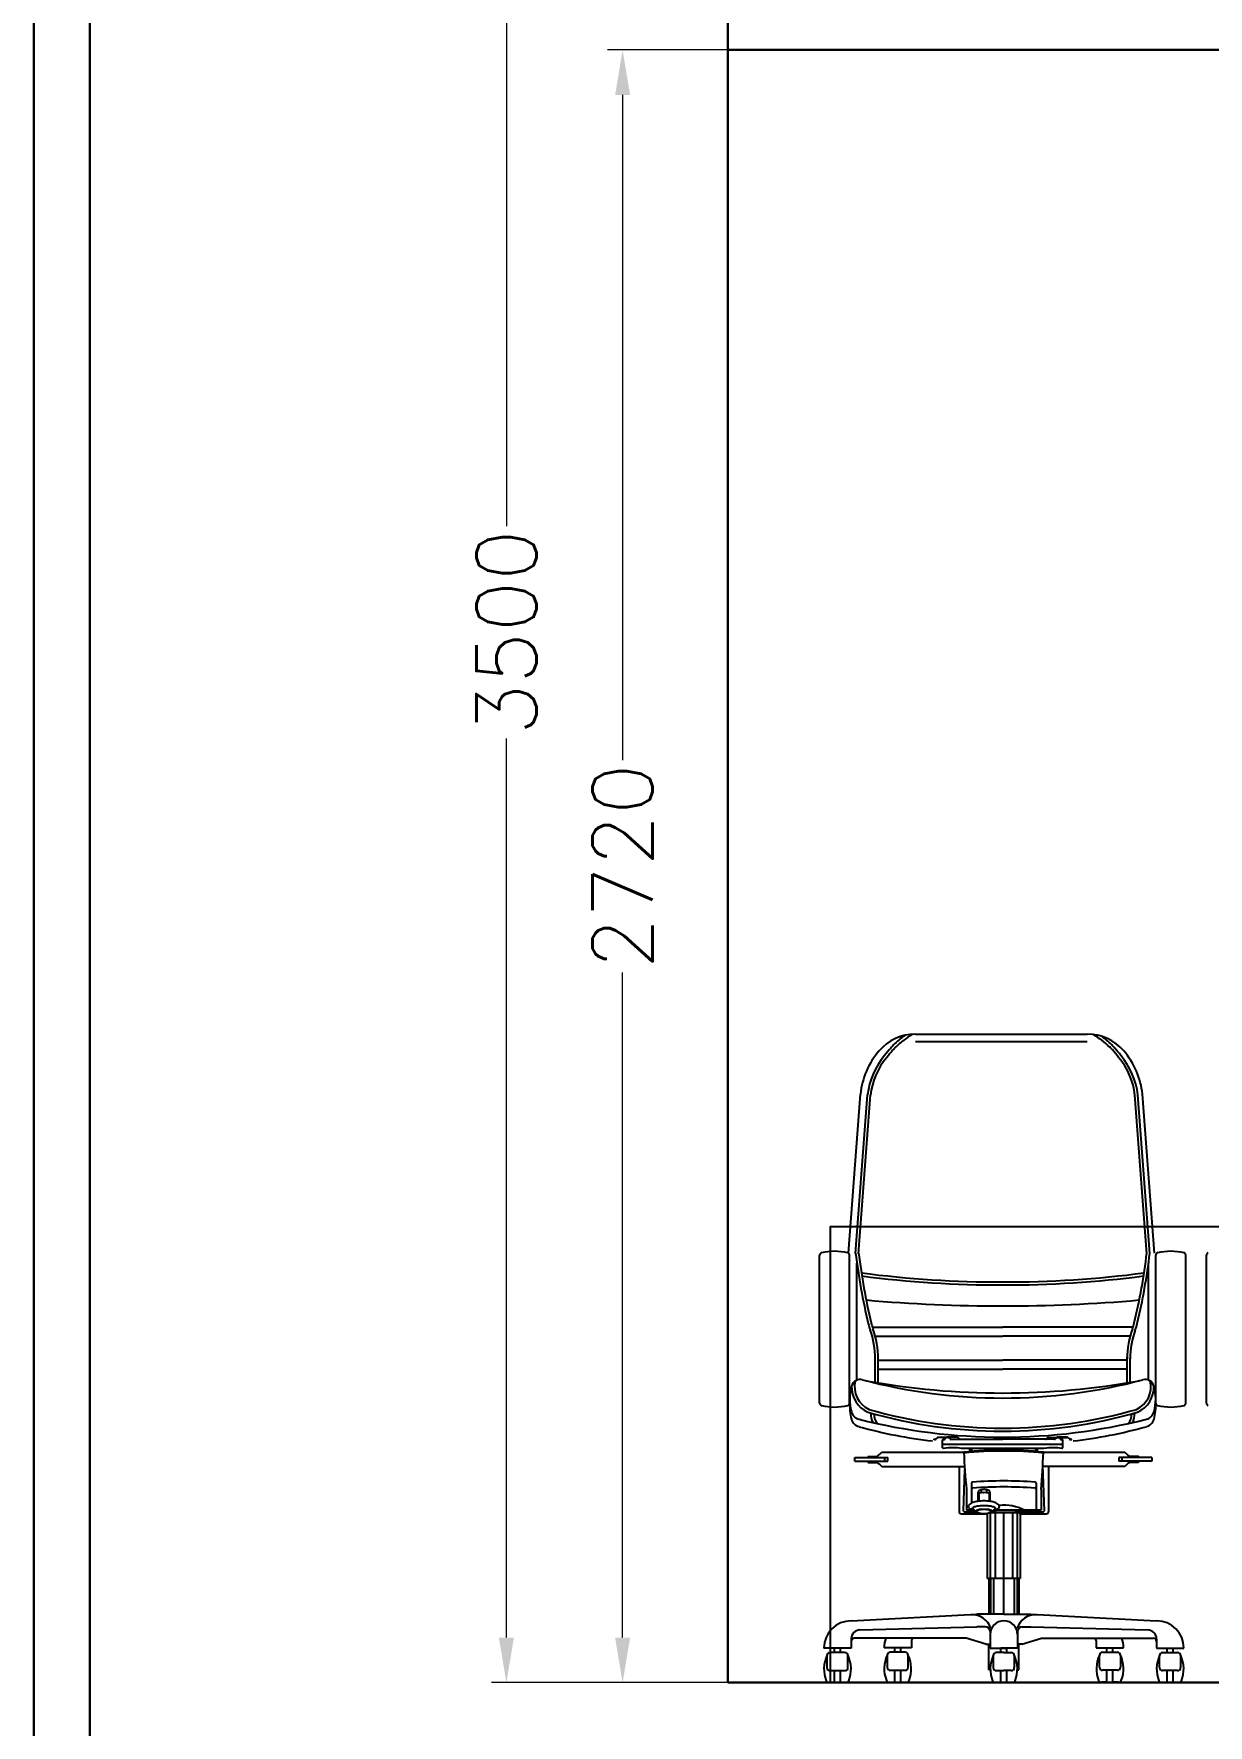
# Model space of a CAD drawing. Header units: millimetres. Extents: x 3552052 to 4144896, y -707811 to -630695.
# Drawn here: x 3713638 to 3715594, y -696803 to -693985 of the extents above; entities that cross this region are included whole.
import ezdxf

# ---------------------------------------------------------------- set-up
doc = ezdxf.new("R2010")
doc.units = ezdxf.units.MM
doc.header["$LTSCALE"] = 6
doc.header["$MEASUREMENT"] = 0
doc.layers.get('0').update_dxf_attribs({"linetype": 'CONTINUOUS', "lineweight": 0})
doc.layers.get('Defpoints').update_dxf_attribs({"linetype": 'CONTINUOUS', "lineweight": 0})
for name, color, linetype, lineweight in [('ELE-4M UPS P.SB', 3, 'CONTINUOUS', 0), ('EQP', 6, 'CONTINUOUS', 0), ('MEP_HVAC_RA_DUCT', 1, 'CONTINUOUS', 0)]:
    doc.layers.add(name, color=color, linetype=linetype, lineweight=lineweight)
doc.styles.add('ROMANS', font='romans.shx')
doc.dimstyles.new('AEPL1', dxfattribs={"dimtxt": 100, "dimasz": 75, "dimexe": 25, "dimexo": 50, "dimtad": 0, "dimdec": 0, "dimtxsty": 'ROMANS', "dimcen": 2.5, "dimclrd": 7, "dimclre": 7, "dimclrt": 7, "dimadec": 0, "dimazin": 0, "dimtfac": 1, "dimtdec": 0, "dimtmove": 0, "dimatfit": 3, "dimfxl": 1, "dimlwd": 0, "dimlwe": 0, "dimarcsym": 0})

# ---------------------------------------------------------------- blocks, each defined once
blk = doc.blocks.new('*D217')
at = {"layer": 'Defpoints', "color": 0, "transparency": 16777216}
for p in [(3714618.8, -694012), (3715324.3, -694012), (3714948.5, -696732.2)]:
    blk.add_point(p, dxfattribs=at)
at = {"layer": 'ELE-4M UPS P.SB', "color": 7, "lineweight": 0, "transparency": 16777216}
for p, q in [((3715274.3, -694012), (3714593.8, -694012)), ((3714618.8, -694087), (3714618.8, -695195.3)), ((3714618.8, -696657.2), (3714618.8, -695548.9)), ((3714898.5, -696732.2), (3714593.8, -696732.2))]:
    blk.add_line(p, q, dxfattribs=at)
at = {"layer": 'ELE-4M UPS P.SB', "color": 7, "transparency": 16777216}
for points in [[(3714606.3, -694087), (3714631.3, -694087), (3714618.8, -694012)], [(3714606.3, -696657.2), (3714631.3, -696657.2), (3714618.8, -696732.2)]]:
    blk.add_solid(points, dxfattribs=at)
at = {"layer": 'ELE-4M UPS P.SB', "color": 7, "lineweight": -3, "transparency": 16777216, "insert": (3714618.8, -695372.1), "char_height": 100, "attachment_point": 5, "rotation": 90, "style": 'ROMANS'}
blk.add_mtext('2720', dxfattribs=at)
blk = doc.blocks.new('*D218')
at = {"layer": 'Defpoints', "color": 0, "transparency": 16777216}
for p in [(3714425.2, -693232.2), (3714948.5, -693232.2), (3714948.5, -696732.2)]:
    blk.add_point(p, dxfattribs=at)
at = {"layer": 'ELE-4M UPS P.SB', "color": 7, "lineweight": 0, "transparency": 16777216}
for p, q in [((3714898.5, -693232.2), (3714400.2, -693232.2)), ((3714425.2, -693307.2), (3714425.2, -694805.4)), ((3714425.2, -696657.2), (3714425.2, -695159)), ((3714898.5, -696732.2), (3714400.2, -696732.2))]:
    blk.add_line(p, q, dxfattribs=at)
at = {"layer": 'ELE-4M UPS P.SB', "color": 7, "transparency": 16777216}
for points in [[(3714412.7, -693307.2), (3714437.7, -693307.2), (3714425.2, -693232.2)], [(3714412.7, -696657.2), (3714437.7, -696657.2), (3714425.2, -696732.2)]]:
    blk.add_solid(points, dxfattribs=at)
at = {"layer": 'ELE-4M UPS P.SB', "color": 7, "lineweight": -3, "transparency": 16777216, "insert": (3714425.2, -694982.2), "char_height": 100, "attachment_point": 5, "rotation": 90, "style": 'ROMANS'}
blk.add_mtext('3500', dxfattribs=at)

msp = doc.modelspace()

# ---------------------------------------------------------------- linework, layer by layer
at = {"color": 7, "lineweight": 30}
for points in [[(3722637.9, -683374.7), (3722637.9, -699403), (3713637.9, -699403), (3713637.9, -683374.7)], [(3722544.7, -683468), (3722544.7, -699309.7), (3713731.2, -699309.7), (3713731.2, -683468)]]:
    msp.add_lwpolyline(points, close=True, dxfattribs=at)
at = {"layer": 'EQP', "lineweight": -3}
for p, q in [((3715106.8, -695651.8), (3715393, -695651.8)), ((3715106.8, -695663.9), (3715393, -695663.9)), ((3714994.9, -696016.5), (3715014.9, -695751.8)), ((3715007, -696017.4), (3715027, -695752.7)), ((3715011.9, -696017.8), (3715031.9, -695753.1)), ((3715492.2, -696017.8), (3715472.2, -695753.1)), ((3715497.1, -696017.4), (3715477.1, -695752.7)), ((3715504.9, -696016.5), (3715484.9, -695751.8)), ((3714947, -696266.5), (3714947, -696020.2)), ((3714947, -696260.3), (3714947, -696026.3)), ((3714997, -696270.1), (3714997, -696020.2)), ((3715009.1, -696228.2), (3715009.1, -696033.2)), ((3715495, -696228.2), (3715495, -696033.2)), ((3715507.1, -696270.1), (3715507.1, -696020.2)), ((3715557.1, -696266.5), (3715557.1, -696020.2)), ((3715557.1, -696260.3), (3715557.1, -696026.3)), ((3715591.3, -696266.5), (3715591.3, -696020.2)), ((3715591.3, -696260.3), (3715591.3, -696026.3)), ((3715034.8, -696139.7), (3715252.1, -696139.7)), ((3715039.8, -696154.7), (3715252.1, -696154.7)), ((3715469.3, -696139.7), (3715252.1, -696139.7)), ((3715464.4, -696154.7), (3715252.1, -696154.7)), ((3715039.5, -696232.1), (3715039.5, -696191.9)), ((3715044.5, -696233), (3715044.5, -696189.2)), ((3715044.5, -696194.7), (3715252.1, -696194.7)), ((3715044.5, -696209.7), (3715252.1, -696209.7)), ((3715459.6, -696194.7), (3715252.1, -696194.7)), ((3715459.6, -696209.7), (3715252.1, -696209.7)), ((3715459.6, -696233), (3715459.6, -696189.2)), ((3715464.6, -696232.1), (3715464.6, -696191.9)), ((3715138.1, -696326.8), (3715139.3, -696326.8)), ((3715139.7, -696326.9), (3715138.1, -696326.9)), ((3715142.9, -696324.2), (3715140.6, -696326.5)), ((3715142.8, -696324.1), (3715140.7, -696326.2)), ((3715144.2, -696323.5), (3715161, -696323.5)), ((3715161, -696323.6), (3715144.3, -696323.6)), ((3715152, -696341.1), (3715152, -696327.8)), ((3715154.6, -696326.8), (3715153, -696326.8)), ((3715157.8, -696324.1), (3715155.5, -696326.4)), ((3715175.9, -696323.5), (3715159.2, -696323.5)), ((3715162.4, -696324.1), (3715164.5, -696326.2)), ((3715162.4, -696324.2), (3715164.6, -696326.3)), ((3715165.9, -696326.8), (3715252.1, -696326.8)), ((3715177.3, -696324.1), (3715179.5, -696326.2)), ((3715338.2, -696326.8), (3715252.1, -696326.8)), ((3715326.8, -696324.1), (3715324.6, -696326.2)), ((3715326.7, -696324.2), (3715324.6, -696326.3)), ((3715328.1, -696323.6), (3715344.9, -696323.6)), ((3715341.8, -696324.1), (3715339.6, -696326.2)), ((3715341.7, -696324.2), (3715339.6, -696326.3)), ((3715343.1, -696323.6), (3715359.9, -696323.6)), ((3715359.9, -696323.5), (3715343.2, -696323.5)), ((3715346.3, -696324.1), (3715348.5, -696326.2)), ((3715346.3, -696324.2), (3715348.6, -696326.5)), ((3715349.4, -696326.9), (3715351, -696326.9)), ((3715351, -696326.8), (3715349.9, -696326.8)), ((3715352, -696341.1), (3715352, -696327.8)), ((3715361.3, -696324.1), (3715363.5, -696326.2)), ((3715361.3, -696324.2), (3715363.6, -696326.5)), ((3715364.4, -696326.9), (3715366, -696326.9)), ((3715366, -696326.8), (3715364.9, -696326.8)), ((3715027.6, -696357.3), (3715027.6, -696355.8)), ((3715028.1, -696355.3), (3715041.7, -696355.3)), ((3715050.6, -696348.3), (3715187.4, -696348.3)), ((3715352, -696335.7), (3715152, -696335.7)), ((3715153.4, -696342.1), (3715153.4, -696342.1)), ((3715320.7, -696342.1), (3715183.3, -696342.1)), ((3715197.4, -696347.3), (3715197.4, -696342.1)), ((3715200.4, -696347), (3715200.4, -696342.1)), ((3715307.1, -696347.1), (3715307.1, -696342.1)), ((3715310.1, -696347.3), (3715310.1, -696342.1)), ((3715319.9, -696348.3), (3715455.4, -696348.3)), ((3715351, -696342.1), (3715350.7, -696342.1)), ((3715477.9, -696355.3), (3715464.4, -696355.3)), ((3715478.4, -696355.8), (3715478.4, -696357.3)), ((3715005.6, -696363.3), (3715005.6, -696357.3)), ((3715005.6, -696357.3), (3715060.6, -696357.3)), ((3715005.6, -696363.3), (3715060.6, -696363.3)), ((3715027.6, -696364.8), (3715027.6, -696363.3)), ((3715028.1, -696365.3), (3715041.6, -696365.3)), ((3715050.6, -696372.3), (3715188.5, -696372.3)), ((3715055.6, -696363.3), (3715055.6, -696357.3)), ((3715060.6, -696363.3), (3715060.6, -696357.3)), ((3715179.4, -696372.3), (3715179.4, -696446.9)), ((3715186.5, -696445.8), (3715188.8, -696377.2)), ((3715455.4, -696372.3), (3715318.6, -696372.3)), ((3715321.4, -696445.8), (3715318.8, -696369.9)), ((3715328.4, -696372.3), (3715328.4, -696446.9)), ((3715500.4, -696357.3), (3715445.4, -696357.3)), ((3715445.4, -696357.3), (3715445.4, -696363.3)), ((3715500.4, -696363.3), (3715445.4, -696363.3)), ((3715450.4, -696357.3), (3715450.4, -696363.3)), ((3715477.9, -696365.3), (3715464.4, -696365.3)), ((3715478.4, -696363.3), (3715478.4, -696364.8)), ((3715500.4, -696357.3), (3715500.4, -696363.3)), ((3715191.9, -696410.2), (3715191.9, -696445)), ((3715199.9, -696400.1), (3715199.9, -696406.1)), ((3715199.9, -696406.1), (3715199.9, -696433.3)), ((3715216.3, -696411.1), (3715216.3, -696415.7)), ((3715225.3, -696410.8), (3715225.3, -696415.8)), ((3715307.9, -696400.1), (3715307.9, -696406.1)), ((3715307.9, -696406.1), (3715307.9, -696445)), ((3715315.9, -696410.2), (3715315.9, -696445)), ((3715210.8, -696415.7), (3715210.8, -696430)), ((3715212.3, -696416.3), (3715212.3, -696430)), ((3715219.6, -696415.5), (3715220.8, -696415.5)), ((3715229.3, -696416.5), (3715229.3, -696430)), ((3715230.8, -696415.3), (3715230.8, -696430)), ((3715183.4, -696450.9), (3715226.4, -696450.9)), ((3715188.5, -696447.9), (3715209.7, -696447.9)), ((3715201.4, -696445), (3715191.9, -696445)), ((3715199.9, -696444.3), (3715199.9, -696445)), ((3715226.4, -696450.9), (3715226.4, -696558.9)), ((3715228.4, -696448.9), (3715279.4, -696448.9)), ((3715279.8, -696448.9), (3715229.5, -696448.9)), ((3715231.4, -696448.9), (3715231.4, -696558.9)), ((3715231.8, -696447.9), (3715234.4, -696447.9)), ((3715234.4, -696446.8), (3715234.4, -696448.9)), ((3715239.4, -696448.9), (3715239.4, -696558.9)), ((3715315.9, -696445), (3715240.2, -696445)), ((3715253.9, -696618.2), (3715253.9, -696448.9)), ((3715268.4, -696448.9), (3715268.4, -696558.9)), ((3715273.4, -696445), (3715273.4, -696448.9)), ((3715273.4, -696447.9), (3715319.4, -696447.9)), ((3715276.4, -696448.9), (3715276.4, -696558.9)), ((3715281.4, -696450.9), (3715281.4, -696558.9)), ((3715281.4, -696450.9), (3715324.4, -696450.9)), ((3715281.4, -696558.9), (3715226.4, -696558.9)), ((3715228.9, -696558.9), (3715228.9, -696617.9)), ((3715231.9, -696558.9), (3715231.9, -696617.9)), ((3715236.9, -696558.9), (3715236.9, -696617.9)), ((3715270.9, -696558.9), (3715270.9, -696617.9)), ((3715275.9, -696558.9), (3715275.9, -696617.9)), ((3715278.9, -696558.9), (3715278.9, -696617.9)), ((3714999.6, -696629.2), (3715208.9, -696618.2)), ((3715253.9, -696618.2), (3715208.9, -696618.2)), ((3715253.9, -696618.2), (3715298.9, -696618.2)), ((3715298.9, -696618.2), (3715508.3, -696629.2)), ((3714999.6, -696659.4), (3714999.6, -696674.7)), ((3715144.4, -696658.2), (3715004.6, -696658.2)), ((3715014.3, -696644.4), (3715208.9, -696639.2)), ((3715099.9, -696662.6), (3715099.9, -696674.1)), ((3715191.4, -696658.2), (3715144.4, -696658.2)), ((3715223.9, -696668.3), (3715191.4, -696658.2)), ((3715223.2, -696639.2), (3715208.9, -696639.2)), ((3715231.2, -696647.2), (3715231.2, -696674.7)), ((3715276.7, -696647.2), (3715276.7, -696674.7)), ((3715283.9, -696668.3), (3715316.4, -696658.2)), ((3715284.7, -696639.2), (3715298.9, -696639.2)), ((3715298.9, -696639.2), (3715493.6, -696644.4)), ((3715316.4, -696658.2), (3715363.4, -696658.2)), ((3715363.4, -696658.2), (3715503.3, -696658.2)), ((3715408, -696662.6), (3715408, -696674.1)), ((3715508.3, -696659.4), (3715508.3, -696674.7)), ((3714999.6, -696674.7), (3714954.1, -696674.7)), ((3714959.3, -696687.2), (3714959.3, -696707.2)), ((3714989.3, -696682.2), (3714964.3, -696682.2)), ((3714981.8, -696674.7), (3714971.8, -696674.7)), ((3714971.8, -696682.2), (3714971.8, -696674.7)), ((3714981.8, -696682.2), (3714981.8, -696674.7)), ((3714994.3, -696707.2), (3714994.3, -696687.2)), ((3715099.9, -696674.1), (3715054.4, -696674.1)), ((3715059.6, -696686.6), (3715059.6, -696706.6)), ((3715089.6, -696681.6), (3715064.6, -696681.6)), ((3715072.1, -696681.6), (3715072.1, -696674.1)), ((3715082.1, -696674.1), (3715072.1, -696674.1)), ((3715082.1, -696681.6), (3715082.1, -696674.1)), ((3715094.6, -696706.6), (3715094.6, -696686.6)), ((3715223.9, -696668.3), (3715231.2, -696668.3)), ((3715228.9, -696710.7), (3715228.9, -696668.3)), ((3715231.2, -696674.7), (3715253.9, -696674.7)), ((3715236.4, -696687.2), (3715236.4, -696707.2)), ((3715253.9, -696682.2), (3715241.4, -696682.2)), ((3715248.9, -696682.2), (3715248.9, -696674.7)), ((3715253.9, -696674.7), (3715248.9, -696674.7)), ((3715276.7, -696674.7), (3715253.9, -696674.7)), ((3715253.9, -696674.7), (3715258.9, -696674.7)), ((3715253.9, -696682.2), (3715266.4, -696682.2)), ((3715258.9, -696682.2), (3715258.9, -696674.7)), ((3715271.4, -696687.2), (3715271.4, -696707.2)), ((3715283.9, -696668.3), (3715276.7, -696668.3)), ((3715278.9, -696710.7), (3715278.9, -696668.3)), ((3715408, -696674.1), (3715453.5, -696674.1)), ((3715413.2, -696706.6), (3715413.2, -696686.6)), ((3715418.2, -696681.6), (3715443.2, -696681.6)), ((3715425.7, -696674.1), (3715435.7, -696674.1)), ((3715425.7, -696681.6), (3715425.7, -696674.1)), ((3715435.7, -696681.6), (3715435.7, -696674.1)), ((3715448.2, -696686.6), (3715448.2, -696706.6)), ((3715508.3, -696674.7), (3715553.8, -696674.7)), ((3715513.5, -696707.2), (3715513.5, -696687.2)), ((3715518.5, -696682.2), (3715543.5, -696682.2)), ((3715526, -696682.2), (3715526, -696674.7)), ((3715526, -696674.7), (3715536, -696674.7)), ((3715536, -696682.2), (3715536, -696674.7)), ((3715548.5, -696687.2), (3715548.5, -696707.2)), ((3714964.3, -696712.2), (3714989.3, -696712.2)), ((3714971.8, -696732.2), (3714971.8, -696712.2)), ((3714981.8, -696732.2), (3714981.8, -696712.2)), ((3715064.6, -696711.6), (3715089.6, -696711.6)), ((3715072.1, -696731.6), (3715072.1, -696711.6)), ((3715082.1, -696731.6), (3715082.1, -696711.6)), ((3715231.5, -696710.7), (3715228.9, -696710.7)), ((3715241.4, -696712.2), (3715253.9, -696712.2)), ((3715248.9, -696732.2), (3715248.9, -696712.2)), ((3715266.4, -696712.2), (3715253.9, -696712.2)), ((3715258.9, -696732.2), (3715258.9, -696712.2)), ((3715276.4, -696710.7), (3715278.9, -696710.7)), ((3715443.2, -696711.6), (3715418.2, -696711.6)), ((3715425.7, -696731.6), (3715425.7, -696711.6)), ((3715435.7, -696731.6), (3715435.7, -696711.6)), ((3715543.5, -696712.2), (3715518.5, -696712.2)), ((3715526, -696732.2), (3715526, -696712.2)), ((3715536, -696732.2), (3715536, -696712.2)), ((3714962.6, -696732.2), (3714971.8, -696732.2)), ((3714981.8, -696732.2), (3714991, -696732.2)), ((3715062.9, -696731.6), (3715072.1, -696731.6)), ((3715082.1, -696731.6), (3715091.3, -696731.6)), ((3715239.7, -696732.2), (3715248.9, -696732.2)), ((3715268.1, -696732.2), (3715258.9, -696732.2)), ((3715425.7, -696731.6), (3715416.5, -696731.6)), ((3715444.9, -696731.6), (3715435.7, -696731.6)), ((3715526, -696732.2), (3715516.8, -696732.2)), ((3715545.2, -696732.2), (3715536, -696732.2))]:
    msp.add_line(p, q, dxfattribs=at)
msp.add_lwpolyline([(3714964.9, -696732.2), (3714964.9, -695972.2), (3716164.9, -695972.2), (3716164.9, -696732.2)], dxfattribs=at)
for points in [[(3715233.5, -696447, 0.036172), (3715239.2, -696445.4, 0.092461), (3715245.4, -696441.7, 0.21798), (3715246.8, -696438.8, 0.21798), (3715245.4, -696435.9, 0.092461), (3715239.2, -696432.2, 0.049145), (3715231.4, -696430.3, 0.036789), (3715220.8, -696429.5, 0.036789), (3715210.1, -696430.3, 0.049145), (3715202.4, -696432.2, 0.092461), (3715196.1, -696435.9, 0.21798), (3715194.8, -696438.8, 0.21798), (3715196.1, -696441.7, 0.092461), (3715202.4, -696445.4, 0.036172), (3715208.1, -696447, 0.036789)], [(3715220.8, -696437.5, 0.027109), (3715212.5, -696438, 0.037151), (3715206.5, -696439.1, 0.077239), (3715201.4, -696441.3, 0.25681), (3715200.6, -696442.8, 0.25681), (3715201.4, -696444.4, 0.077239), (3715206.5, -696446.6, 0.00948), (3715208, -696446.9, 0.027109)], [(3715233.5, -696446.9, 0.00948), (3715235.1, -696446.6, 0.077239), (3715240.1, -696444.4, 0.25681), (3715241, -696442.8, 0.25681), (3715240.1, -696441.3, 0.077239), (3715235.1, -696439.1, 0.037151), (3715229.1, -696438, 0.027109), (3715220.8, -696437.5, 0.027109)], [(3715220.8, -696443.5, 0.022037), (3715215.4, -696443.8, 0.03052), (3715211.5, -696444.3, 0.066451), (3715208.2, -696445.5, 0.280855), (3715207.7, -696446.3, 0.20662), (3715208, -696446.9, 0.005002)], [(3715220.8, -696444, 0.022037), (3715215.4, -696444.2, 0.03052), (3715211.7, -696444.8, 0.070109), (3715208.1, -696446.1, 0.247535)], [(3715233.6, -696446.9, 0.20662), (3715233.8, -696446.3, 0.280855), (3715233.4, -696445.5, 0.066451), (3715230, -696444.3, 0.03052), (3715226.2, -696443.8, 0.022037), (3715220.8, -696443.5, 0.022037)], [(3715233.1, -696445.9, 0.065168), (3715229.9, -696444.8, 0.03052), (3715226.1, -696444.2, 0.022037), (3715220.8, -696444, 0.022037)]]:
    msp.add_lwpolyline(points, format="xyb", dxfattribs=at)
for centre, radius, start, end in [((3715106.8, -695731.8), 80, 90, 139.3387), ((3715184.7, -695787.6), 159.1, 121.5413, 134.179), ((3715393, -695731.8), 80, 40.6655, 90.0041), ((3715319.4, -695787.6), 159.1, 45.821, 58.4587), ((3715146.6, -695766), 132.5, 139.3387, 173.8517), ((3715186.3, -695783.3), 162.3, 138.0838, 143.8261), ((3715186.3, -695783.3), 157.4, 138.0838, 143.8261), ((3715128.1, -695725.7), 80.5, 135.9943, 140.9549), ((3715128.1, -695725.7), 75.6, 135.9943, 140.9549), ((3715184.7, -695787.6), 164.4, 125.7081, 134.179), ((3715319.4, -695787.6), 164.4, 45.821, 54.2919), ((3715376, -695725.7), 75.6, 39.0451, 44.0057), ((3715376, -695725.7), 80.5, 39.0451, 44.0057), ((3715317.8, -695783.3), 157.4, 36.1739, 41.9162), ((3715317.8, -695783.3), 162.3, 36.1739, 41.9162), ((3715353.2, -695766), 132.5, 6.1525, 40.6655), ((3715146.6, -695766), 120.4, 139.3387, 173.8517), ((3715146.6, -695766), 115.5, 139.3387, 173.8517), ((3715357.5, -695766), 115.5, 6.1483, 40.6613), ((3715357.5, -695766), 120.4, 6.1483, 40.6613), ((3714951, -696020.2), 4, 104.5077, 180), ((3714972, -696101.3), 87.8, 75.4893, 104.5077), ((3714993, -696020.2), 4, 0, 75.4893), ((3716019.2, -695896.1), 1019.3, 186.7963, 193.5022), ((3716019.2, -695896.1), 1014.3, 186.7963, 193.5022), ((3714485, -695896.1), 1014.3, 346.4978, 353.2037), ((3714485, -695896.1), 1019.3, 346.4978, 353.2037), ((3715511.1, -696020.2), 4, 104.5107, 180), ((3715532.1, -696101.3), 87.8, 75.4923, 104.5107), ((3715553.1, -696020.2), 4, 0, 75.4923), ((3715595.3, -696020.2), 4, 104.5077, 180), ((3715509.5, -696118.2), 520.1, 170.1377, 170.1629), ((3714994.6, -696118.2), 520.1, 9.8371, 9.8623), ((3715252.1, -694227.7), 1837, 262.6346, 270.0007), ((3715252.1, -694226.1), 1843.6, 262.6861, 270.0007), ((3715252.1, -694227.7), 1837, 269.9993, 277.3654), ((3715252.1, -694226.1), 1843.6, 269.9993, 277.3139), ((3715252.1, -693510.8), 2593.9, 264.9673, 270.0003), ((3715252.1, -693510.8), 2593.9, 269.9997, 275.0327), ((3715115.6, -696113.1), 90, 193.5022, 200.4706), ((3714908, -696190.6), 131.5, 359.0747, 20.4706), ((3715115.6, -696113.1), 85, 193.5022, 200.4706), ((3714908, -696190.6), 136.5, 359.0747, 20.4706), ((3715596.1, -696190.6), 136.5, 159.5294, 180.9253), ((3715596.1, -696190.6), 131.5, 159.5294, 180.9253), ((3715388.6, -696113.1), 85, 339.5294, 346.4978), ((3715388.6, -696113.1), 90, 339.5294, 346.4978), ((3715075.8, -696259.7), 78.7, 164.0107, 195.4595), ((3715014.6, -696242.2), 15, 74.8311, 164.0107), ((3715047.1, -696239.1), 46.9, 178.2358, 245.2169), ((3715047.1, -696239.1), 41.9, 166.8829, 245.2169), ((3715251.3, -695350.9), 907.1, 255.1269, 270.0481), ((3715251, -694982.4), 1267.3, 259.7038, 270.0485), ((3715252.8, -695350.9), 907.1, 269.9519, 284.8731), ((3715253.1, -694982.4), 1267.3, 269.9515, 280.2962), ((3715457.1, -696239.1), 41.9, 294.7831, 13.1171), ((3715457.1, -696239.1), 46.9, 294.7831, 1.7642), ((3715489.6, -696242.2), 15, 15.9893, 105.1689), ((3715428.3, -696259.7), 78.7, 344.5405, 15.9893), ((3714951, -696266.5), 4, 180, 255.4923), ((3714972, -696185.3), 87.8, 255.4923, 284.5107), ((3714993, -696266.5), 4, 284.5107, 0), ((3715509.5, -696168.5), 520.1, 189.8371, 189.8623), ((3715075.9, -696272.3), 78.7, 175.4676, 195.2426), ((3715428.3, -696272.3), 78.7, 344.7574, 4.5324), ((3714994.6, -696168.5), 520.1, 350.1377, 350.1629), ((3715511.1, -696266.5), 4, 180, 255.4893), ((3715532.1, -696185.3), 87.8, 255.4893, 284.5077), ((3715553.1, -696266.5), 4, 284.5077, 0), ((3715595.3, -696266.5), 4, 180, 255.4923), ((3715017.3, -696275.9), 18, 195.4595, 255.5206), ((3715017.2, -696288.3), 18, 195.2426, 255.7271), ((3715251.5, -695350), 973.1, 255.7968, 270.036), ((3715252, -695494.1), 819, 254.0845, 270.0023), ((3715252, -695494), 814.1, 254.0919, 270.0023), ((3715066.9, -696283.3), 34.8, 179.7122, 207.3725), ((3715066.9, -696283.3), 29.8, 182.5167, 216.2611), ((3715252.6, -695350), 973.1, 269.964, 284.2032), ((3715252.1, -695494), 814.1, 269.9977, 285.9081), ((3715252.1, -695494.1), 819, 269.9977, 285.9155), ((3715437.3, -696283.3), 29.8, 323.7389, 357.4833), ((3715437.3, -696283.3), 34.8, 332.6275, 0.2878), ((3715486.9, -696288.3), 18, 284.2729, 344.7574), ((3715486.9, -696275.9), 18, 284.4794, 344.5405), ((3715223.7, -695545), 789.5, 254.5058, 263.5376), ((3715138.1, -696327.8), 1, 90, 180), ((3715138.1, -696327.9), 1, 70.5819, 180.0531), ((3715139.1, -696325.1), 2, 250.5819, 315.0531), ((3715139.3, -696324.8), 2, 270, 315), ((3715144.2, -696325.5), 2, 90, 135), ((3715144.3, -696325.6), 2, 90.0531, 135.0531), ((3715153, -696327.8), 1, 70.5288, 180), ((3715154, -696325), 2, 250.5288, 315), ((3715159.2, -696325.5), 2, 90, 135), ((3715161, -696325.5), 2, 45, 90), ((3715161, -696325.6), 2, 45.0531, 90.0531), ((3715165.9, -696324.8), 2, 225, 270), ((3715166, -696324.9), 2, 225.0531, 270.0531), ((3715175.9, -696325.5), 2, 45, 90), ((3715180.9, -696324.8), 2, 225, 270), ((3715323.2, -696324.8), 2, 270, 315), ((3715323.2, -696324.9), 2, 269.9469, 314.9469), ((3715328.1, -696325.6), 2, 89.9469, 134.9469), ((3715328.2, -696325.5), 2, 90, 135), ((3715338.2, -696324.8), 2, 270, 315), ((3715338.2, -696324.9), 2, 269.9469, 314.9469), ((3715343.1, -696325.6), 2, 89.9469, 134.9469), ((3715343.2, -696325.5), 2, 90, 135), ((3715344.9, -696325.5), 2, 45, 90), ((3715344.9, -696325.6), 2, 44.9469, 89.9469), ((3715349.9, -696324.8), 2, 225, 270), ((3715350, -696325.1), 2, 224.9469, 289.4181), ((3715351, -696327.9), 1, 359.9469, 109.4181), ((3715351, -696327.8), 1, 0, 90), ((3715359.9, -696325.5), 2, 45, 90), ((3715359.9, -696325.6), 2, 44.9469, 89.9469), ((3715364.9, -696324.8), 2, 225, 270), ((3715365, -696325.1), 2, 224.9469, 289.4181), ((3715366, -696327.9), 1, 359.9469, 109.4181), ((3715366, -696327.8), 1, 0, 90), ((3715280.4, -695545), 789.5, 276.4624, 285.4942), ((3715028.1, -696355.8), 0.5, 90, 180), ((3715041.7, -696352.3), 3, 270, 304.7951), ((3715021, -696322.6), 39.2, 304.7951, 318.9747), ((3715153, -696341.1), 1, 180, 270), ((3715167.6, -696417.4), 76.6, 88.3051, 100.7015), ((3715165.3, -696457.9), 117.2, 81.1773, 87.7807), ((3715187.9, -696348.7), 0.5, 96.011, 181.6773), ((3715889.6, -696328.2), 702.5, 181.6773, 186.7062), ((3715253.6, -696972.5), 626.2, 83.911, 96.0533), ((3715253.6, -696972.5), 627.7, 83.9609, 96.011), ((3711365, -696111.5), 3962.2, 355.677, 356.5673), ((3715319.6, -696348.8), 0.5, 356.5673, 83.9609), ((3715335, -696417.4), 76.6, 88.3051, 100.7015), ((3715332.7, -696457.9), 117.2, 81.1773, 87.7807), ((3715351, -696341.1), 1, 270, 0), ((3715493.5, -696312.9), 52, 222.9448, 233.581), ((3715464.4, -696352.3), 3, 233.581, 270), ((3715477.9, -696355.8), 0.5, 0, 90), ((3715028.1, -696364.8), 0.5, 180, 270), ((3715041.6, -696368.3), 3, 53.581, 90), ((3715012.6, -696407.8), 52, 42.9448, 53.581), ((3715485, -696398.1), 39.2, 124.7951, 138.9747), ((3715464.4, -696368.3), 3, 90, 124.7951), ((3715477.9, -696364.8), 0.5, 270, 0), ((3715201.9, -696400.1), 2, 94.1326, 180), ((3715201.9, -696406.1), 2, 180, 274.1098), ((3715253.9, -697119.8), 723.6, 85.8674, 94.1326), ((3715253.9, -697129.8), 723.6, 85.8902, 94.1098), ((3715214.8, -696415.7), 4, 110.6194, 180), ((3715221.4, -696433.3), 22.8, 73.3178, 110.6194), ((3715226.8, -696415.3), 4, 0, 73.3178), ((3715305.9, -696406.1), 2, 265.8902, 0), ((3715305.9, -696400.1), 2, 0, 85.8674), ((3715220.8, -696426), 24.6, 218.4095, 321.5905), ((3715220.2, -696458.1), 42.5, 77.691, 100.7412), ((3715253.9, -696512.2), 75.6, 62.8377, 95.7609), ((3715183.4, -696446.9), 4, 180, 270), ((3715188.5, -696445.9), 2, 178.0504, 270), ((3715208.3, -696446.6), 0.488, 114.9141, 231.5401), ((3715228.4, -696450.9), 2, 145.752, 180), ((3715232.8, -696446.7), 0.76, 336.4065, 70.0677), ((3715279.4, -696450.9), 2, 0, 90), ((3715319.4, -696445.9), 2, 270, 1.9496), ((3715324.4, -696446.9), 4, 270, 0), ((3714999.6, -696674.7), 45.5, 90, 180), ((3715202.5, -696649.8), 30.4, 15.9992, 95.6264), ((3715253.9, -696652), 22.8, 90, 180), ((3715253.9, -696652), 22.8, 0, 90), ((3715305.4, -696649.8), 30.4, 84.3736, 164.0008), ((3715508.3, -696674.7), 45.5, 0, 90), ((3715014.6, -696659.4), 15, 91.2165, 180), ((3715004.6, -696663.2), 5, 90, 180), ((3715099.9, -696674.1), 45.5, 159.6249, 180), ((3715104.9, -696662.6), 5, 119.7379, 180), ((3715223.2, -696647.2), 8, 0, 90), ((3715284.7, -696647.2), 8, 90, 180), ((3715403, -696662.6), 5, 0, 60.2621), ((3715408, -696674.1), 45.5, 0, 20.3751), ((3715493.3, -696659.4), 15, 0, 88.7835), ((3715503.3, -696663.2), 5, 0, 90), ((3715007.6, -696709.7), 53.3, 155.0058, 201.2653), ((3714964.3, -696687.2), 5, 90, 180), ((3714989.3, -696687.2), 5, 0, 90), ((3714946.1, -696709.7), 53.3, 338.7347, 24.9942), ((3715107.9, -696709.1), 53.3, 155.0058, 201.2653), ((3715064.6, -696686.6), 5, 90, 180), ((3715089.6, -696686.6), 5, 0, 90), ((3715046.4, -696709.1), 53.3, 338.7347, 24.9942), ((3715284.7, -696709.7), 53.3, 155.0058, 201.2653), ((3715241.4, -696687.2), 5, 90, 180), ((3715266.4, -696687.2), 5, 0, 90), ((3715223.2, -696709.7), 53.3, 338.7347, 24.9942), ((3715461.5, -696709.1), 53.3, 155.0058, 201.2653), ((3715418.2, -696686.6), 5, 90, 180), ((3715443.2, -696686.6), 5, 0, 90), ((3715400, -696709.1), 53.3, 338.7347, 24.9942), ((3715561.8, -696709.7), 53.3, 155.0058, 201.2653), ((3715518.5, -696687.2), 5, 90, 180), ((3715543.5, -696687.2), 5, 0, 90), ((3715500.3, -696709.7), 53.3, 338.7347, 24.9942), ((3714964.3, -696707.2), 5, 180, 270), ((3714989.3, -696707.2), 5, 270, 0), ((3715064.6, -696706.6), 5, 180, 270), ((3715089.6, -696706.6), 5, 270, 0), ((3715241.4, -696707.2), 5, 180, 270), ((3715266.4, -696707.2), 5, 270, 0), ((3715418.2, -696706.6), 5, 180, 270), ((3715443.2, -696706.6), 5, 270, 0), ((3715518.5, -696707.2), 5, 180, 270), ((3715543.5, -696707.2), 5, 270, 0), ((3714962.6, -696727.2), 5, 201.2653, 270), ((3714991, -696727.2), 5, 270, 338.7347), ((3715062.9, -696726.6), 5, 201.2653, 270), ((3715091.3, -696726.6), 5, 270, 338.7347), ((3715239.7, -696727.2), 5, 201.2653, 270), ((3715268.1, -696727.2), 5, 270, 338.7347), ((3715416.5, -696726.6), 5, 201.2653, 270), ((3715444.9, -696726.6), 5, 270, 338.7347), ((3715516.8, -696727.2), 5, 201.2653, 270), ((3715545.2, -696727.2), 5, 270, 338.7347)]:
    msp.add_arc(centre, radius, start, end, dxfattribs=at)
at = {"layer": 'MEP_HVAC_RA_DUCT', "color": 7, "lineweight": 30}
msp.add_line((3714794.3, -693232.2), (3714794.3, -696732.2), dxfattribs=at)
for points in [[(3717246.3, -694012), (3714794.3, -694012)], [(3717246.3, -696732.2), (3714794.3, -696732.2)]]:
    msp.add_lwpolyline(points, dxfattribs=at)

# ---------------------------------------------------------------- dimensions: what is measured, and where the dimension line sits
at = {"layer": 'ELE-4M UPS P.SB', "color": 0, "lineweight": -3}
for base, p2, picture, middle in [((3714425.2, -693232.2), (3714948.5, -693232.2), '*D218', (3714425.2, -694982.2)), ((3714618.8, -694012), (3715324.3, -694012), '*D217', (3714618.8, -695372.1))]:
    dim = msp.add_linear_dim(base=base, p1=(3714948.5, -696732.2), p2=p2, angle=90, dimstyle='AEPL1', dxfattribs=at)
    dim.commit()
    dim.dimension.update_dxf_attribs({"geometry": picture, "text_midpoint": middle})

doc.saveas('drawing.dxf')
